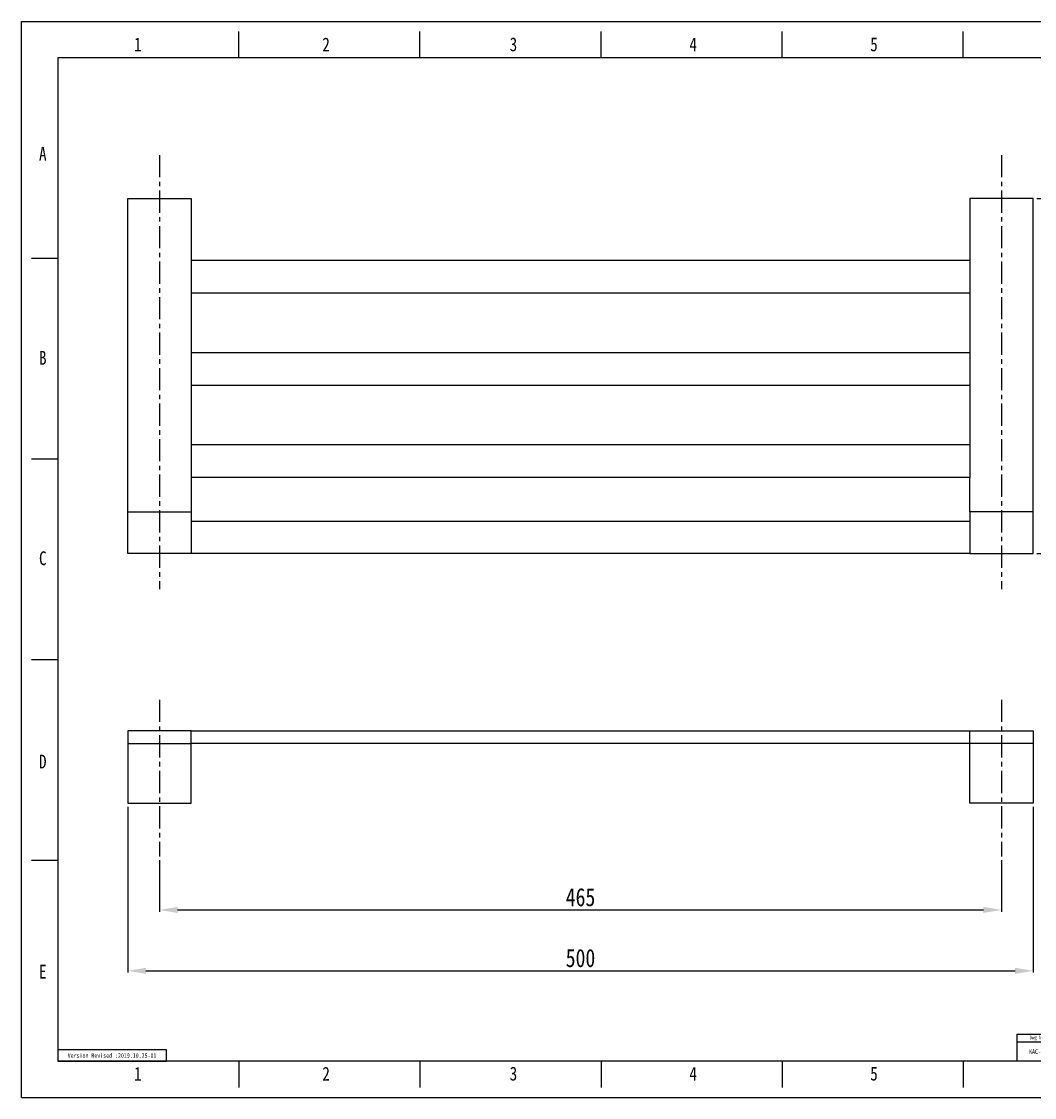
# Model space of a CAD drawing. Header units: millimetres. Extents: x 2782 to 3622, y -1206 to -612.
# Drawn here: x 2782 to 3341, y -1206 to -612 of the extents above; entities that cross this region are included whole.
import ezdxf

# ---------------------------------------------------------------- set-up
doc = ezdxf.new("R2010")
doc.units = ezdxf.units.MM
doc.header["$LTSCALE"] = 32.67
doc.header["$PDMODE"] = 3
doc.header["$PDSIZE"] = 0.3
doc.linetypes.add('CENTER', pattern=[0.6, 0.375, -0.075, 0.075, -0.075])
doc.layers.get('0').update_dxf_attribs({"linetype": 'CONTINUOUS'})
doc.layers.get('Defpoints').update_dxf_attribs({"linetype": 'CONTINUOUS'})
for name, color, linetype in [('1', 7, 'CONTINUOUS'), ('______', 1, 'CENTER'), ('FORM', 7, 'CONTINUOUS'), ('OUTLINE', 2, 'CONTINUOUS'), ('TEXT', 2, 'CONTINUOUS')]:
    doc.layers.add(name, color=color, linetype=linetype)
doc.styles.get("Standard").update_dxf_attribs({"font": 'txt', "width": 0.8})
doc.dimstyles.new('DIMSTYLE_1', dxfattribs={"dimtxt": 3.5, "dimasz": 3.5, "dimexe": 1, "dimexo": 1, "dimgap": 1, "dimtad": 1, "dimzin": 0, "dimdsep": 46, "dimtxsty": 'Standard', "dimcen": 0, "dimclrd": 5, "dimclre": 5, "dimazin": 0, "dimtp": 0.3, "dimtm": 0.3, "dimtfac": 1, "dimtofl": 0, "dimtmove": 0, "dimatfit": 3, "dimfxl": 0, "dimtolj": 1, "dimtzin": 0, "dimarcsym": 0})

# ---------------------------------------------------------------- blocks, each defined once
blk = doc.blocks.new('*D314')
at = {"color": 3, "lineweight": -2}
for p, q in [((2857.71, -1075.4), (2857.71, -1103.92)), ((3322.71, -1075.4), (3322.71, -1103.92)), ((2867.71, -1102.92), (3312.71, -1102.92))]:
    blk.add_line(p, q, dxfattribs=at)
at = {"color": 3}
for points in [[(2867.71, -1101.25), (2867.71, -1104.59), (2857.71, -1102.92)], [(3312.71, -1101.25), (3312.71, -1104.59), (3322.71, -1102.92)]]:
    blk.add_solid(points, dxfattribs=at)
at = {"layer": 'Defpoints', "color": 0}
for p in [(2857.71, -1073.4), (3322.71, -1073.4), (3322.71, -1102.92)]:
    blk.add_point(p, dxfattribs=at)
at = {"color": 3, "insert": (3090.21, -1095.92), "char_height": 10, "attachment_point": 5}
blk.add_mtext('\\A1;465', dxfattribs=at)
blk = doc.blocks.new('*D315')
at = {"color": 3, "lineweight": -2}
for p, q in [((2840.21, -1046.04), (2840.21, -1137.54)), ((3340.21, -1046.04), (3340.21, -1137.54)), ((2850.21, -1136.54), (3330.21, -1136.54))]:
    blk.add_line(p, q, dxfattribs=at)
at = {"color": 3}
for points in [[(2850.21, -1134.87), (2850.21, -1138.21), (2840.21, -1136.54)], [(3330.21, -1134.87), (3330.21, -1138.21), (3340.21, -1136.54)]]:
    blk.add_solid(points, dxfattribs=at)
at = {"layer": 'Defpoints', "color": 0}
for p in [(2840.21, -1044.04), (3340.21, -1044.04), (3340.21, -1136.54)]:
    blk.add_point(p, dxfattribs=at)
at = {"color": 3, "insert": (3090.21, -1129.54), "char_height": 10, "attachment_point": 5}
blk.add_mtext('\\A1;500', dxfattribs=at)
blk = doc.blocks.new('*D316')
at = {"color": 3, "lineweight": -2}
for p, q in [((3342.21, -710.21), (3377.62, -710.21)), ((3376.62, -720.21), (3376.62, -896.21)), ((3342.21, -906.21), (3377.62, -906.21))]:
    blk.add_line(p, q, dxfattribs=at)
at = {"color": 3}
for points in [[(3374.95, -720.21), (3378.28, -720.21), (3376.62, -710.21)], [(3374.95, -896.21), (3378.28, -896.21), (3376.62, -906.21)]]:
    blk.add_solid(points, dxfattribs=at)
at = {"layer": 'Defpoints', "color": 0}
for p in [(3340.21, -710.21), (3340.21, -906.21), (3376.62, -906.21)]:
    blk.add_point(p, dxfattribs=at)
at = {"color": 3, "insert": (3369.62, -808.21), "char_height": 10, "attachment_point": 5, "rotation": 90}
blk.add_mtext('\\A1;196', dxfattribs=at)

msp = doc.modelspace()

# ---------------------------------------------------------------- linework, layer by layer
at = {"color": 7, "linetype": 'Continuous'}
for p, q in [((2781.57, -1206.45), (2781.57, -612.45)), ((2781.57, -612.45), (3621.56, -612.45)), ((2901.57, -632.45), (2901.57, -617.92)), ((3001.57, -632.45), (3001.57, -617.92)), ((3101.57, -632.45), (3101.57, -617.92)), ((3201.57, -632.45), (3201.57, -617.92)), ((3301.57, -632.45), (3301.57, -617.92)), ((2801.57, -632.45), (2801.57, -1186.45)), ((3601.56, -632.45), (2801.57, -632.45)), ((2801.57, -743.25), (2787.03, -743.25)), ((2801.57, -854.05), (2787.03, -854.05)), ((2801.57, -964.85), (2787.03, -964.85)), ((2801.57, -1075.65), (2787.03, -1075.65)), ((2901.57, -1186.45), (2901.57, -1200.99)), ((3001.57, -1186.45), (3001.57, -1200.99)), ((3101.57, -1186.45), (3101.57, -1200.99)), ((3201.57, -1186.45), (3201.57, -1200.99)), ((3301.57, -1186.45), (3301.57, -1200.99)), ((2781.57, -1206.45), (3621.56, -1206.45))]:
    msp.add_line(p, q, dxfattribs=at)
at = {"linetype": 'Continuous'}
msp.add_line((3601.56, -1186.45), (2801.57, -1186.45), dxfattribs=at)
at = {"layer": '1'}
for p, q in [((2840.21, -883.21), (2840.21, -710.21)), ((2840.21, -710.21), (2875.21, -710.21)), ((2875.21, -710.21), (2875.21, -846.21)), ((3340.21, -710.21), (3305.21, -710.21)), ((3305.21, -710.21), (3305.21, -846.21)), ((3340.21, -883.21), (3340.21, -710.21)), ((2875.21, -744.21), (3305.21, -744.21)), ((2875.21, -762.21), (3305.21, -762.21)), ((2875.21, -795.21), (3305.21, -795.21)), ((2875.21, -813.21), (3305.21, -813.21)), ((2875.21, -846.21), (2875.21, -864.21)), ((3305.21, -846.21), (2875.21, -846.21)), ((3305.21, -846.21), (3305.21, -864.21)), ((2875.21, -864.21), (2875.21, -883.21)), ((3305.21, -864.21), (2875.21, -864.21)), ((3305.21, -883.21), (3305.21, -864.21)), ((2840.21, -906.21), (2840.21, -883.21)), ((2840.21, -883.21), (2875.21, -883.21)), ((2875.21, -883.21), (2875.21, -900.9)), ((3340.21, -883.21), (3305.21, -883.21)), ((3305.21, -883.21), (3305.21, -900.9)), ((3340.21, -906.21), (3340.21, -883.21)), ((2875.21, -888.21), (3305.21, -888.21)), ((2875.21, -900.9), (2875.21, -906.21)), ((3305.21, -900.9), (3305.21, -906.21)), ((2875.21, -906.21), (2840.21, -906.21)), ((3305.21, -906.21), (2875.21, -906.21)), ((3305.21, -906.21), (3340.21, -906.21)), ((2875.21, -1004.04), (2840.21, -1004.04)), ((2840.21, -1004.04), (2840.21, -1011.04)), ((2875.21, -1004.04), (2840.21, -1004.04)), ((2840.21, -1004.04), (2840.21, -1044.04)), ((2875.21, -1011.04), (2875.21, -1004.04)), ((2875.21, -1004.04), (3305.21, -1004.04)), ((2875.21, -1044.04), (2875.21, -1004.04)), ((3305.21, -1044.04), (3305.21, -1004.04)), ((3305.21, -1011.04), (3305.21, -1004.04)), ((3305.21, -1004.04), (3340.21, -1004.04)), ((3340.21, -1004.04), (3340.21, -1044.04)), ((3340.21, -1004.04), (3340.21, -1011.04)), ((2840.21, -1011.04), (2875.21, -1011.04)), ((3305.21, -1011.04), (2875.21, -1011.04)), ((3340.21, -1011.04), (3305.21, -1011.04)), ((2840.21, -1044.04), (2875.21, -1044.04)), ((3340.21, -1044.04), (3305.21, -1044.04))]:
    msp.add_line(p, q, dxfattribs=at)
at = {"layer": '______'}
for p, q in [((2857.71, -686.19), (2857.71, -925.8)), ((3322.71, -686.19), (3322.71, -925.8)), ((2857.71, -986.91), (2857.71, -1073.4)), ((3322.71, -986.91), (3322.71, -1073.4))]:
    msp.add_line(p, q, dxfattribs=at)
at = {"layer": 'FORM'}
for p, q in [((3331.06, -1171.45), (3601.56, -1171.45)), ((3331.06, -1171.45), (3331.06, -1186.45)), ((3401.56, -1175.95), (3331.06, -1175.95))]:
    msp.add_line(p, q, dxfattribs=at)
msp.add_lwpolyline([(2801.57, -1186.45), (2861.57, -1186.45), (2861.57, -1180.2), (2801.57, -1180.2)], close=True, dxfattribs=at)
at = {"layer": 'OUTLINE'}
msp.add_line((3305.21, -1004.04), (3340.21, -1004.04), dxfattribs=at)

# ---------------------------------------------------------------- texts
at = {"char_height": 7.62, "attachment_point": 5}
for s, width, insert in [('1', 50, (2845.79, -625.11)), ('2', 50, (2949.75, -625.11)), ('3', 50, (3053.19, -625.11)), ('4', 50, (3152.42, -625.11)), ('5', 50, (3252.26, -625.11)), ('A', 10, (2793.31, -685.45)), ('B', 10, (2793.31, -798.14)), ('C', 10, (2793.31, -908.83)), ('D', 10, (2793.31, -1021.02)), ('E', 10, (2793.31, -1136.99)), ('1', 50, (2845.79, -1193.33)), ('2', 50, (2949.75, -1193.33)), ('3', 50, (3053.19, -1193.33)), ('4', 50, (3152.42, -1193.33)), ('5', 50, (3252.26, -1193.33))]:
    msp.add_mtext_dynamic_manual_height_columns(s, width=width, gutter_width=12.5, heights=[0], dxfattribs=dict(at, insert=insert))
at = {"layer": 'TEXT', "attachment_point": 5}
for s, width, insert, char_height in [('Dwg No.', 23.5, (3342.81, -1173.7), 2), ('Version Revised :2019.10.25-01 ', 60, (2831.57, -1183.33), 2.5), ('KAC-29', 23.5, (3342.81, -1181.2), 2.5)]:
    msp.add_mtext_dynamic_manual_height_columns(s, width=width, gutter_width=12.5, heights=[0], dxfattribs=dict(at, insert=insert, char_height=char_height))

# ---------------------------------------------------------------- dimensions: what is measured, and where the dimension line sits
dim = msp.add_linear_dim(base=(3376.62, -906.21), p1=(3340.21, -710.21), p2=(3340.21, -906.21), angle=90, dimstyle='DIMSTYLE_1', override={"dimtxt": 10, "dimasz": 10, "dimexo": 2, "dimgap": 2, "dimdec": 0, "dimclrd": 3, "dimclre": 3, "dimclrt": 3, "dimtdec": 0, "dimfxl": 1.25, "dimtfill": 1})
dim.commit()
dim.dimension.update_dxf_attribs({"geometry": '*D316', "text_midpoint": (3376.62, -808.21), "dimtype": 160})
for base, p1, p2, picture, middle in [((3340.21, -1136.54), (2840.21, -1044.04), (3340.21, -1044.04), '*D315', (3090.21, -1129.54)), ((3322.71, -1102.92), (2857.71, -1073.4), (3322.71, -1073.4), '*D314', (3090.21, -1095.92))]:
    dim = msp.add_linear_dim(base=base, p1=p1, p2=p2, dimstyle='DIMSTYLE_1', override={"dimtxt": 10, "dimasz": 10, "dimexo": 2, "dimgap": 2, "dimdec": 0, "dimclrd": 3, "dimclre": 3, "dimclrt": 3, "dimtdec": 0, "dimfxl": 1.25, "dimtfill": 1})
    dim.commit()
    dim.dimension.update_dxf_attribs({"geometry": picture, "text_midpoint": middle})

doc.saveas('drawing.dxf')
